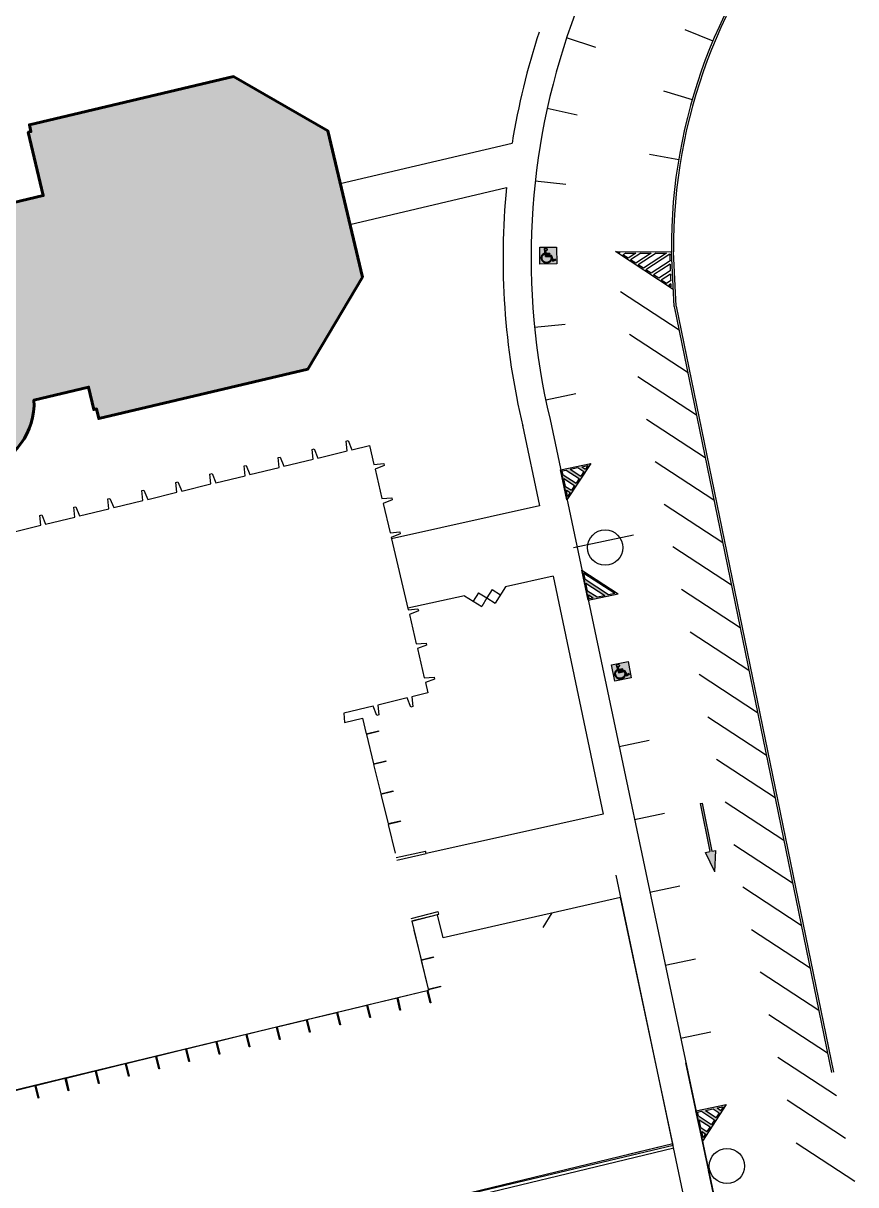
# Model space of a CAD drawing. Header units: millimetres. Extents: x 34038 to 35840, y 10511 to 10922.
# Drawn here: x 34108 to 34167.5, y 10673.6 to 10756.5 of the extents above; entities that cross this region are included whole.
import ezdxf

# ---------------------------------------------------------------- set-up
doc = ezdxf.new("R2010")
doc.units = ezdxf.units.MM
for name, color, linetype in [('_0', 7, 'Continuous'), ('MANTER', 150, 'Continuous'), ('PINTURA BRANCA', 7, 'Continuous'), ('piso2', 2, 'Continuous'), ('VAGAS - ACRESC', 6, 'Continuous')]:
    doc.layers.add(name, color=color, linetype=linetype)
doc.layers.add('PROJEÇÃO DAS EDIFICAÇÕES', color=4, linetype='Continuous', lineweight=60)

# ---------------------------------------------------------------- blocks, each defined once
blk = doc.blocks.new('12')
at = {"layer": 'PINTURA BRANCA'}
h = blk.add_hatch(color=256, dxfattribs=at)
h.paths.add_polyline_path([(709.5063524391578, 866.5878076270078), (709.3348524387259, 866.3245246753548), (709.2430694875048, 866.7593076274395)], flags=16)
h.paths.add_polyline_path([(709.1846487430099, 867.0360512210649), (709.615513863723, 866.7553897960679), (709.8338367128534, 867.0905541341882), (709.06780725402, 867.5895384083154)], flags=16)
h.paths.add_polyline_path([(710.3346837331574, 868.4351293180409), (710.5979666848099, 868.2636293176096), (710.7694666852412, 868.5269122692622)], flags=16)
h.paths.add_polyline_path([(710.0579401395316, 868.3767085735461), (710.4888052602445, 868.0960471485492), (710.2704824111141, 867.760882810429), (709.5044529522806, 868.259867084556)], flags=16)
h.paths.add_polyline_path([(710.985027265608, 868.6746211296579), (709.2868740274193, 866.0676543903937), (708.8324672768815, 868.2202143791201)])
h.paths.add_polyline_path([(709.009386509525, 867.8662820019409), (709.9429981374185, 867.2581363032485), (710.161320986549, 867.5933006413688), (709.2277093586556, 868.2014463400611), (708.95096576503, 868.1430255955661)], flags=16)
for p, q in [((708.8324672768815, 868.2202143791201), (710.985027265608, 868.6746211296579)), ((710.985027265608, 868.6746211296579), (709.2868740274193, 866.0676543903937)), ((709.5044529522806, 868.259867084556), (710.0579401395314, 868.3767085735461)), ((710.0579401395316, 868.3767085735461), (710.4888052602445, 868.0960471485495)), ((710.334683733157, 868.435129318041), (710.7694666852412, 868.5269122692622)), ((710.3346837331574, 868.4351293180409), (710.5979666848096, 868.2636293176097)), ((710.7694666852414, 868.5269122692623), (710.5979666848099, 868.2636293176096)), ((709.2868740274193, 866.0676543903937), (708.8324672768815, 868.2202143791201)), ((708.9509657650299, 868.1430255955661), (709.2277093586556, 868.2014463400611)), ((709.0093865095249, 867.866282001941), (708.95096576503, 868.1430255955661)), ((709.009386509525, 867.8662820019409), (709.9429981374186, 867.2581363032484)), ((709.1846487430099, 867.036051221065), (709.06780725402, 867.5895384083154)), ((709.0678072540201, 867.5895384083155), (709.8338367128534, 867.0905541341882)), ((709.2277093586556, 868.2014463400611), (710.161320986549, 867.5933006413688)), ((709.5044529522808, 868.259867084556), (710.2704824111141, 867.760882810429)), ((710.161320986549, 867.5933006413688), (709.9429981374185, 867.2581363032485)), ((710.4888052602445, 868.0960471485492), (710.2704824111141, 867.760882810429)), ((709.1846487430099, 867.0360512210649), (709.6155138637231, 866.7553897960678)), ((709.3348524387259, 866.3245246753548), (709.2430694875046, 866.7593076274396)), ((709.2430694875048, 866.7593076274395), (709.5063524391579, 866.5878076270076)), ((709.8338367128533, 867.0905541341882), (709.615513863723, 866.7553897960679)), ((709.5063524391578, 866.5878076270078), (709.3348524387258, 866.3245246753545))]:
    blk.add_line(p, q, dxfattribs=at)
blk = doc.blocks.new('23')
at = {"layer": 'PINTURA BRANCA'}
h = blk.add_hatch(color=256, dxfattribs=at)
h.paths.add_polyline_path([(730.6076939854345, 869.1150008335792), (732.0219075478075, 867.7007872712065), (732.4662726291971, 867.7007872712063), (730.6076939854346, 869.5593659149688)], flags=16)
h.paths.add_polyline_path([(730.6076939854346, 868.8321581211051), (731.7390648353331, 867.7007872712065), (731.1733794103835, 867.7007872712064), (730.6076939854344, 868.266472696156)], flags=16)
h.paths.add_polyline_path([(730.6076939854345, 867.9836299836813), (730.890536697909, 867.7007872712064), (730.6076939854345, 867.7007872712064)], flags=16)
h.paths.add_polyline_path([(730.5076939854343, 869.8007872712063), (732.7076939854344, 867.6007872712063), (730.5076939854343, 867.6007872712063)])
edge = h.paths.add_edge_path(flags=0)
edge.add_line((730.6076939854346, 869.2257857028338), (730.6076939854346, 869.5593659149688))
for p, q in [((730.5076939854343, 867.6007872712063), (730.5076939854343, 869.8007872712063)), ((730.5076939854343, 869.8007872712063), (732.7076939854344, 867.6007872712063)), ((730.6076939854344, 869.1150008335793), (730.6076939854346, 869.5593659149688)), ((730.6076939854346, 869.2257857028338), (730.6076939854346, 869.5593659149688)), ((730.6076939854345, 869.5593659149688), (732.4662726291971, 867.7007872712063)), ((730.6076939854345, 869.1150008335792), (732.0219075478074, 867.7007872712065)), ((730.6076939854344, 868.266472696156), (730.6076939854344, 868.8321581211051)), ((730.6076939854346, 868.8321581211051), (731.739064835333, 867.7007872712065)), ((730.5076939854343, 867.6007872712063), (732.7076939854344, 867.6007872712063)), ((730.6076939854345, 868.2664726961561), (731.1733794103835, 867.7007872712064)), ((730.6076939854345, 867.7007872712064), (730.6076939854344, 867.9836299836813)), ((730.6076939854345, 867.9836299836813), (730.8905366979089, 867.7007872712065)), ((730.6076939854345, 867.7007872712064), (730.890536697909, 867.7007872712064)), ((731.1733794103836, 867.7007872712064), (731.7390648353331, 867.7007872712065)), ((732.0219075478075, 867.7007872712065), (732.4662726291971, 867.7007872712064))]:
    blk.add_line(p, q, dxfattribs=at)
blk = doc.blocks.new('A$C51C17A21')
at = {"layer": 'PINTURA BRANCA'}
h = blk.add_hatch(color=152, dxfattribs=at)
h.paths.add_polyline_path([(9.180785392288044, 9.163803444595828), (0, 9.163803444595828), (0, 0), (9.180785392288044, 0)])
edge = h.paths.add_edge_path(flags=16)
edge.add_line((5.422054313698709, 5.759658274507842), (5.421210884993229, 5.279695285018647))
edge.add_line((5.421210884993229, 5.279695285018647), (3.371216165724718, 5.269816209399892))
edge.add_line((3.371216165724718, 5.269816209399892), (3.434992290459149, 4.612271246112527))
edge.add_line((3.434992290459149, 4.612271246112527), (6.32046581006648, 4.612235962520231))
edge.add_line((6.32046581006648, 4.612235962520231), (7.291269149901154, 2.146054230700997))
edge.add_line((7.291269149901154, 2.146054230700997), (8.265835677223322, 2.561483206763683))
edge.add_line((8.265835677223322, 2.561483206763683), (8.460630145193818, 2.108830044385854))
edge.add_line((8.460630145193818, 2.108830044385854), (7.028143119715196, 1.500893807131092))
edge.add_line((7.028143119715196, 1.500893807131092), (5.990097561407993, 4.122711449713847))
edge.add_line((5.990097561407993, 4.122711449713847), (3.009950167172747, 4.122993718423118))
edge.add_line((3.009950167172747, 4.122993718423118), (2.53974979408008, 8.155413962825719))
edge.add_arc((3.205961485207808, 8.053055018452483), 0.6740292062577634, 90.86110328032771, 171.2651935622226, ccw=False)
edge.add_line((3.195831822675927, 8.727008103485446), (3.431625227975701, 8.7240795656013))
edge.add_arc((3.423146651183856, 8.04142065083306), 0.682711564408401, 6.993114099470688, 89.28842694358462, ccw=False)
edge.add_line((4.100779381530401, 8.124540822512813), (4.101967756527984, 8.066675736668572))
edge.add_arc((3.374478854861763, 8.051735300494556), 0.7276423013270964, -109.66773350404361, 1.1765177688022277, ccw=False)
edge.add_line((3.129579916691682, 7.366543481538997), (3.311797415962019, 5.77027863477781))
edge.add_line((3.311797415962019, 5.77027863477781), (5.422054313698709, 5.759658274507842))
edge = h.paths.add_edge_path(flags=16)
edge.add_line((6.140327967041799, 2.954754088966752), (6.398734448690789, 2.329909958291523))
edge.add_arc((3.545799992762909, 3.567409587629868), 3.109765319510951, 302.00990588515776, 336.5505467284719, ccw=False)
edge.add_arc((3.613911364152955, 3.383162574035737), 2.917701294968827, 162.5317855962321, 302.793607434027, ccw=False)
edge.add_arc((3.412492398476161, 3.34164600982001), 2.739861174484087, 108.78632825692031, 160.438804791383, ccw=False)
edge.add_line((2.530148055141808, 5.935544179608314), (2.580854924532105, 5.481713625966677))
edge.add_arc((3.412492398461723, 3.341646009805345), 2.295976979367712, 111.2362938310106, 160.2370488798236)
edge.add_arc((3.613911364156479, 3.383162574032781), 2.473817099848291, 162.720137507934, 302.8637260381623)
edge.add_arc((3.545799992762568, 3.567409587629754), 2.665881124386374, 301.9444794714997, 346.7139074411326)
h = blk.add_hatch(color=256, dxfattribs=at)
edge = h.paths.add_edge_path()
edge.add_arc((3.374478854861763, 8.051735300494556), 0.7276423013270057, 250.3322664959564, 361.1765177688022)
edge.add_line((4.101967756527984, 8.066675736668572), (4.100779381530401, 8.124540822512813))
edge.add_arc((3.423146651183856, 8.04142065083306), 0.6827115644084146, 6.993114099470686, 89.28842694358454)
edge.add_line((3.431625227975701, 8.7240795656013), (3.195831822675927, 8.727008103485446))
edge.add_arc((3.205961485207808, 8.053055018452483), 0.674029206257754, 90.86110328032767, 171.2651935622226)
edge.add_line((2.53974979408008, 8.155413962825719), (3.009950167172747, 4.122993718423118))
edge.add_line((3.009950167172747, 4.122993718423118), (5.990097561407993, 4.122711449713847))
edge.add_line((5.990097561407993, 4.122711449713847), (7.028143119715196, 1.500893807131092))
edge.add_line((7.028143119715196, 1.500893807131092), (8.460630145193818, 2.108830044385854))
edge.add_line((8.460630145193818, 2.108830044385854), (8.265835677223322, 2.561483206763683))
edge.add_line((8.265835677223322, 2.561483206763683), (7.291269149901154, 2.146054230700997))
edge.add_line((7.291269149901154, 2.146054230700997), (6.32046581006648, 4.612235962520231))
edge.add_line((6.32046581006648, 4.612235962520231), (3.434992290459149, 4.612271246112527))
edge.add_line((3.434992290459149, 4.612271246112527), (3.371216165724718, 5.269816209399892))
edge.add_line((3.371216165724718, 5.269816209399892), (5.421279214686706, 5.279695614304501))
edge.add_line((5.421279214686706, 5.279695614304501), (5.422054313698709, 5.759658274507842))
edge.add_line((5.422054313698709, 5.759658274507842), (3.311797415962019, 5.77027863477781))
edge.add_line((3.311797415962019, 5.77027863477781), (3.129579916691682, 7.366543481538997))
edge = h.paths.add_edge_path()
edge.add_arc((3.412492398461723, 3.341646009805345), 2.295976979367714, 111.23629383101061, 160.2370488798236, ccw=False)
edge.add_line((2.580854924532105, 5.481713625966677), (2.530148055141808, 5.935544179608314))
edge.add_arc((3.412492398476161, 3.34164600982001), 2.739861174484073, 108.7863282569202, 160.438804791383)
edge.add_arc((3.613911364152841, 3.383162574035737), 2.917701294968806, 162.5317855962315, 302.7936074340288)
edge.add_arc((3.545799992762795, 3.567409587629868), 3.109765319511033, 302.0099058851595, 336.5505467284727)
edge.add_line((6.398734448690789, 2.329909958291523), (6.140327967041799, 2.954754088966752))
edge.add_arc((3.545799992762568, 3.567409587629868), 2.66588112438639, 301.9444794714964, 346.71390744113023, ccw=False)
edge.add_arc((3.613911364156479, 3.383162574032781), 2.473817099848283, 162.720137507934, 302.8637260381601, ccw=False)
blk.add_lwpolyline([(9.180785392288044, 0), (0, 0), (0, 9.163803444595828), (9.180785392288044, 9.163803444595828)], close=True, dxfattribs=at)
blk.add_lwpolyline([(8.460630145193818, 2.108830044385854), (7.028143119715196, 1.500893807131092), (5.990097561407993, 4.122711449713847), (3.009950167172747, 4.122993718423118), (2.53974979408008, 8.155413962825719, -0.5271040350187159), (3.195831822675927, 8.727008103485446), (3.431625227975701, 8.7240795656013, -0.3753540589992009), (4.100779381530401, 8.124540822512813), (4.101967756527984, 8.066675736668572, -0.5252580657301573), (3.129579916691682, 7.366543481538997), (3.311797415962019, 5.77027863477781), (5.422071464680243, 5.770278634777924), (5.421279214686706, 5.279695614304501), (3.371216165724718, 5.269816209399892), (3.434992290459149, 4.612271246112527), (6.32046581006648, 4.612235962520231), (7.291269149901154, 2.146054230700997), (8.265835677223322, 2.561483206763683)], format="xyb", close=True, dxfattribs=at)
at = {"layer": 'PINTURA BRANCA', "color": 250}
for points in [[(3.129579916691682, 7.366543481538997, 0.5252580657301571), (4.101967756527984, 8.066675736668572), (4.100779381530401, 8.124540822512813, 0.3753540589992009), (3.431625227975701, 8.7240795656013), (3.195831822675927, 8.727008103485446, 0.3659682706623709), (2.53974979408008, 8.155413962825719), (3.009950167172747, 4.122993718423118), (5.990097561407993, 4.122711449713847), (7.028143119715196, 1.500893807131092), (8.460630145193818, 2.108830044385854), (8.265835677223322, 2.561483206763683), (7.291269149901154, 2.146054230700997), (6.32046581006648, 4.612235962520231), (3.434992290459149, 4.612271246112527), (3.371216165724718, 5.269816209399892), (5.421279214686706, 5.279695614304501), (5.422071464680243, 5.770278634777924), (3.311797415962019, 5.77027863477781)], [(1.251749361771317, 4.11798344879719, -0.2171247333798054), (2.580854924532105, 5.481713625966677), (2.530148055141808, 5.935544179608314, 0.2292715696475673), (0.8307638776268504, 4.258988421397362, 0.7019114297085347), (5.194180469797061, 0.9304639785272002, 0.1518635365455348), (6.398734448690789, 2.329909958291523), (6.140327967041799, 2.954754088966752, -0.1978667100968566), (4.956310346832424, 1.305246306515642, -0.7011416496897603)]]:
    blk.add_lwpolyline(points, format="xyb", close=True, dxfattribs=at)
at = {"layer": 'PINTURA BRANCA'}
for points in [[(6.398734448690789, 2.329909958291523, -0.1518635365455338), (5.194180469797061, 0.9304639785272002, -0.7019114297085285), (0.8307638776268504, 4.258988421397362, -0.229271569647566), (2.530148055141808, 5.935544179608314)], [(6.140327967041799, 2.954754088966752, -0.1978667100968593), (4.956310346832424, 1.305246306515642, -0.701141649689756), (1.251749361771317, 4.11798344879719, -0.2171247333798052), (2.580854924532105, 5.481713625966677, 0.04686792952544745)]]:
    blk.add_lwpolyline(points, format="xyb", dxfattribs=at)
for points in [[(2.580854924532105, 5.481713625966677), (2.530148055141808, 5.935544179608428)], [(6.140327967041799, 2.954754088966752), (6.398734448690789, 2.329909958291637)]]:
    blk.add_lwpolyline(points, dxfattribs=at)

msp = doc.modelspace()

# ---------------------------------------------------------------- hatches: boundary and pattern name
msp.add_hatch(color=256).paths.add_polyline_path([(34157.41721816933, 10695.92478052553), (34156.75858361607, 10697.32364632511), (34157.0528940985, 10697.38179561516), (34156.37448571464, 10700.81541791015), (34156.52164095585, 10700.84449255518), (34157.20004933971, 10697.41087026018), (34157.49435982214, 10697.46901955022)])
at = {"layer": 'MANTER'}
h = msp.add_hatch(color=170, dxfattribs=at)
h.dxf.hatch_style = 1
h.paths.add_polyline_path([(34132.25826076658, 10738.39322167993), (34129.7911070709, 10748.83370427497), (34123.04434488488, 10752.71460337156), (34108.48352956137, 10749.27378835282), (34108.59851594804, 10748.78718981993), (34108.4038765354, 10748.74119526539), (34109.47324992862, 10744.21582892156), (34107.28355653535, 10743.69839018265), (34105.28279341364, 10752.16520463265), (34105.088154001, 10752.11921007813), (34105.03066080782, 10752.36250934391), (34094.45200873094, 10749.86270530434), (34094.50950192413, 10749.61940603851), (34094.33480019576, 10749.57812288796), (34096.35856059581, 10741.01398873189), (34094.20732134319, 10740.50563695561), (34092.4250323545, 10748.04791419533), (34092.23039294186, 10748.00191964078), (34092.17289974867, 10748.24521890658), (34082.63556852941, 10745.9914857338), (34082.6930617226, 10745.748186468), (34077.55458122893, 10744.53393022797), (34077.80065209576, 10743.49260937036), (34072.15610912926, 10742.1587672885), (34077.12947823866, 10721.11250101103), (34082.77402120517, 10722.44634309284), (34083.02009207199, 10721.40502223522), (34088.15857256566, 10722.61927847521), (34088.21606575883, 10722.37597920942), (34097.75339697825, 10724.62971238216), (34097.69590378506, 10724.87301164795), (34097.89054319765, 10724.91900620249), (34097.4154415228, 10726.9295379241), (34099.63900141094, 10727.45497953521, 0.3663520705282909), (34105.18688702823, 10724.71731079736, 0.3596282915412333), (34108.81177871929, 10729.6225662564), (34112.70436738554, 10730.54241018374), (34113.08382246055, 10728.93663502948), (34113.2784618732, 10728.98262958403), (34113.43944281411, 10728.30139163979), (34128.37072184256, 10731.82974963479)])

# ---------------------------------------------------------------- linework, layer by layer
for p, q in [((34155.28645825567, 10756.07107411603), (34157.2792261975, 10755.25831515813)), ((34153.75882404471, 10751.70357361884), (34155.80712008796, 10751.07417490471)), ((34130.67974520459, 10745.07328007605), (34142.94971893905, 10747.97275438377)), ((34152.74665827668, 10747.18562257708), (34154.83870900797, 10746.80382571956)), ((34131.36966352279, 10742.15368888648), (34142.54011151838, 10744.79333813675)), ((34150.31968936262, 10740.21476218928), (34154.31580923854, 10740.20584220842)), ((34151.05373584156, 10740.11312343061), (34151.78160011119, 10740.11149872075)), ((34152.145532246, 10740.11068636582), (34152.87339651561, 10740.10906165597)), ((34153.23732865043, 10740.10824930104), (34153.96519292005, 10740.10662459118)), ((34154.51266235251, 10736.3037107576), (34154.31580923854, 10740.20584220842)), ((34154.66189549992, 10736.32269289909), (34154.46561873017, 10740.21339973571)), ((34154.51266235251, 10736.3037107576), (34165.75155298879, 10681.60040679804)), ((34154.66189549992, 10736.32269289909), (34165.89848402842, 10681.63059404023)), ((34145.65301024244, 10728.22849959443), (34165.04762768227, 10636.35469391654)), ((34143.69613752542, 10727.81540254848), (34144.91173384024, 10722.05702861009)), ((34144.91173384024, 10722.05702861009), (34134.33301936557, 10719.72078034036)), ((34145.868058661, 10717.04315033233), (34142.4712655228, 10716.29298809752)), ((34145.868058661, 10717.04315033233), (34149.45676430673, 10700.04389179917)), ((34139.54130966449, 10715.6459241919), (34135.50553532722, 10714.75464663308)), ((34139.54130966449, 10715.6459241919), (34140.77552171441, 10714.88646444586)), ((34142.4712655228, 10716.29298809752), (34141.74832039268, 10715.11811662385)), ((34156.37448571464, 10700.81541791015), (34156.52164095585, 10700.84449255518)), ((34156.37448571464, 10700.81541791015), (34157.0528940985, 10697.38179561516)), ((34156.52164095585, 10700.84449255518), (34157.20004933971, 10697.41087026018)), ((34156.75858361607, 10697.32364632511), (34157.0528940985, 10697.38179561516)), ((34157.20004933971, 10697.41087026018), (34157.49435982214, 10697.46901955022)), ((34157.41721816933, 10695.92478052553), (34157.49435982214, 10697.46901955022)), ((34157.41721816933, 10695.92478052553), (34156.75858361607, 10697.32364632511)), ((34158.11015525762, 10659.05384009691), (34150.37666898334, 10695.68641616106)), ((34154.4247351836, 10676.51035837388), (34127.18486425492, 10669.93881239576)), ((34154.48690141021, 10676.2167492245), (34127.25522004198, 10669.64717895593)), ((34154.42490887193, 10676.51040027572), (34151.24990252517, 10675.74443848966))]:
    msp.add_line(p, q)
at = {"color": 0}
msp.add_line((34131.4739325664, 10741.85384440517), (34131.44401726199, 10741.85278762613), dxfattribs=at)
at = {"color": 9}
for p, q in [((34140.54386953644, 10715.85926312413), (34140.17329628629, 10715.257037696)), ((34140.54386953644, 10715.85926312413), (34141.14609496456, 10715.48868987399)), ((34141.5166682147, 10716.09091530211), (34141.14609496456, 10715.48868987399)), ((34141.5166682147, 10716.09091530211), (34142.11889364282, 10715.72034205197)), ((34141.14609496456, 10715.48868987399), (34140.77552171441, 10714.88646444586)), ((34141.14609496456, 10715.48868987399), (34141.74832039268, 10715.11811662385)), ((34145.79221902223, 10693.00617090387), (34145.1452109646, 10691.9547061682))]:
    msp.add_line(p, q, dxfattribs=at)
at = {"color": 1}
for p, q in [((34149.45676430673, 10700.04389179917), (34143.25305669084, 10698.67383864023)), ((34143.25305669084, 10698.67383864023), (34136.80594262134, 10697.25003056547))]:
    msp.add_line(p, q, dxfattribs=at)
for centre, radius, start, end in [((34192.35233052169, 10740.9535990281), 47.76198693789699, 112.1583398979694, 161.0348416150369), ((34192.55925832671, 10740.49470540084), 38.24454000381668, 97.83635542779444, 180.4327624061171), ((34192.55925832671, 10740.49470540084), 38.09454000381668, 97.83635542779444, 180.4327624061171), ((34194.06537004396, 10739.77138000115), 49.76941500194182, 160.3886249653198, 193.4105598819981), ((34194.06537004396, 10739.77138000115), 51.76941500194182, 161.860684795108, 170.8847293847367), ((34194.06537004396, 10739.77138000115), 51.76941500194182, 174.4331956277548, 193.4105598819981), ((34191.4464186121, 10740.1229607296), 37.23070187582385, 180.1405224665245, 180.872056892652), ((34191.4464186121, 10740.1229607296), 37.23070187582385, 181.2356082615876, 181.9584393133315), ((34191.4464186121, 10740.1229607296), 37.23070187582385, 182.3177804546474, 183.0324616579718), ((34191.4464186121, 10740.1229607296), 37.23070187582385, 183.3878585433282, 183.6761496259018)]:
    msp.add_arc(centre, radius, start, end)
at = {"layer": '_0', "color": 1}
for p, q in [((34134.67160233823, 10696.97027595914), (34136.77099171942, 10697.42194370556)), ((34136.80594262134, 10697.25003056547), (34136.77099171942, 10697.42194370556)), ((34134.71880329314, 10696.77592379801), (34136.80594262134, 10697.25003056547)), ((34135.72836734752, 10692.61546961073), (34137.66989113114, 10693.09555855836)), ((34135.77637624228, 10692.42131723236), (34137.71790002591, 10692.90140618)), ((34137.71790002591, 10692.90140618), (34137.66989113114, 10693.09555855836))]:
    msp.add_line(p, q, dxfattribs=at)
at = {"layer": '_0', "color": 2}
msp.add_line((34158.89078028777, 10665.52015711094), (34155.35031896236, 10682.29159675549), dxfattribs=at)
at = {"layer": '_0'}
msp.add_lwpolyline([(34098.88464288471, 10663.18077526645), (34154.44578174051, 10676.41152805704), (34150.6787801016, 10694.10059553846), (34138.02608892184, 10691.22053661579), (34137.61664430446, 10692.87636824167), (34135.85962180953, 10692.4419017223), (34135.77637624228, 10692.42131723236), (34136.97849238082, 10687.47154725783), (34097.19939268121, 10677.86212797273), (34099.02352081243, 10670.20189593652), (34097.30987936306, 10669.7938271522), (34098.88464288471, 10663.18077526645)], dxfattribs=at)
at = {"layer": 'MANTER'}
for p, q in [((34113.45032798065, 10728.30517387469), (34128.37074228751, 10731.82977113861)), ((34108.81179916424, 10729.62258776022), (34112.70438782939, 10730.5424316873)), ((34112.70438782939, 10730.5424316873), (34113.0838429055, 10728.9366565333)), ((34113.0838429055, 10728.9366565333), (34113.27848231814, 10728.98265108785)), ((34113.27848231814, 10728.98265108785), (34113.45032798065, 10728.30517387469)), ((34131.09482504435, 10726.69045951458), (34131.2405412566, 10726.72634207689)), ((34131.1670829606, 10725.98815366122), (34131.09482504435, 10726.69045951458)), ((34131.2405412566, 10726.72634207689), (34131.50720325015, 10726.07075630563)), ((34128.66539453006, 10726.10093413773), (34128.81116027723, 10726.1363352489)), ((34128.73770198123, 10725.39814683323), (34128.66539453006, 10726.10093413773)), ((34128.81116027723, 10726.1363352489), (34129.07782227078, 10725.48074947764)), ((34129.07782227078, 10725.48074947764), (34131.1670829606, 10725.98815366122)), ((34131.50720325015, 10726.07075630563), (34132.76180963306, 10726.37545381444)), ((34132.76180963306, 10726.37545381444), (34133.08283651118, 10725.01576025587)), ((34123.80668210623, 10724.92043903061), (34123.95221563915, 10724.9567707082)), ((34123.87894002249, 10724.21813317725), (34123.80668210623, 10724.92043903061)), ((34123.95221563915, 10724.9567707082), (34124.21906031204, 10724.30073582166)), ((34124.21906031204, 10724.30073582166), (34126.30832100186, 10724.80814000524)), ((34126.23606308561, 10725.5104458586), (34126.38159661852, 10725.54677753619)), ((34126.30832100186, 10724.80814000524), (34126.23606308561, 10725.5104458586)), ((34126.38159661852, 10725.54677753619), (34126.64844129141, 10724.89074264965)), ((34126.64844129141, 10724.89074264965), (34128.73770198123, 10725.39814683323)), ((34133.08283651118, 10725.01576025587), (34133.78491460517, 10725.08351890768)), ((34133.81927178001, 10724.93750268574), (34133.16318403091, 10724.67545228643)), ((34133.78491460517, 10725.08351890768), (34133.81927178001, 10724.93750268574)), ((34121.37730112686, 10724.33043220263), (34121.52283465978, 10724.36676388021)), ((34121.44955904312, 10723.62812634926), (34121.37730112686, 10724.33043220263)), ((34121.52283465978, 10724.36676388021), (34121.78967933267, 10723.71072899367)), ((34121.78967933267, 10723.71072899367), (34123.87894002249, 10724.21813317725)), ((34133.16318403091, 10724.67545228643), (34133.65437064144, 10722.58211554038)), ((34116.51853916812, 10723.15041854665), (34116.66425538038, 10723.18630110895)), ((34116.59079708438, 10722.44811269329), (34116.51853916812, 10723.15041854665)), ((34116.66425538038, 10723.18630110895), (34116.93091737392, 10722.53071533769)), ((34118.94792014749, 10723.74042537464), (34119.09363635975, 10723.77630793694)), ((34119.02017806374, 10723.03811952128), (34118.94792014749, 10723.74042537464)), ((34119.09363635975, 10723.77630793694), (34119.3602983533, 10723.12072216568)), ((34119.3602983533, 10723.12072216568), (34121.44955904312, 10723.62812634926)), ((34114.08915818876, 10722.56041171866), (34114.23469172167, 10722.59674339625)), ((34114.16141610501, 10721.8581058653), (34114.08915818876, 10722.56041171866)), ((34114.23469172167, 10722.59674339625), (34114.50153639456, 10721.94070850971)), ((34114.50153639456, 10721.94070850971), (34116.59079708438, 10722.44811269329)), ((34116.93091737392, 10722.53071533769), (34119.02017806374, 10723.03811952128)), ((34133.65437064144, 10722.58211554038), (34134.3575195205, 10722.64997753533)), ((34134.39187669534, 10722.50396131339), (34133.7375800248, 10722.24262629529)), ((34134.3575195205, 10722.64997753533), (34134.39187669534, 10722.50396131339)), ((34111.65977720938, 10721.97040489067), (34111.80549342164, 10722.00628745298)), ((34111.73203512563, 10721.26809903731), (34111.65977720938, 10721.97040489067)), ((34111.80549342164, 10722.00628745298), (34112.07215541518, 10721.35070168172)), ((34112.07215541518, 10721.35070168172), (34114.16141610501, 10721.8581058653)), ((34133.7375800248, 10722.24262629529), (34134.23187897269, 10720.14904740435)), ((34107.21339345645, 10720.17068802574), (34109.30265414627, 10720.67809220932)), ((34109.23039623001, 10721.38039806268), (34109.37611244227, 10721.41628062499)), ((34109.30265414627, 10720.67809220932), (34109.23039623001, 10721.38039806268)), ((34109.37611244227, 10721.41628062499), (34109.64277443582, 10720.76069485373)), ((34109.64277443582, 10720.76069485373), (34111.73203512563, 10721.26809903731)), ((34134.23187897269, 10720.14904740435), (34134.93012443583, 10720.21643616298)), ((34134.96448161067, 10720.07041994104), (34134.31197601867, 10719.80980030415)), ((34134.31197601867, 10719.80980030415), (34135.53044525156, 10714.6490337759)), ((34134.93012443583, 10720.21643616298), (34134.96448161067, 10720.07041994104)), ((34135.53044525156, 10714.6490337759), (34136.22662418302, 10714.70637907199)), ((34136.26098135785, 10714.56036285005), (34135.61026010151, 10714.31098190312)), ((34135.61026010151, 10714.31098190312), (34136.10497275789, 10712.21565077024)), ((34136.22662418302, 10714.70637907199), (34136.26098135785, 10714.56036285005)), ((34136.10497275789, 10712.21565077024), (34136.79922909835, 10712.27283769964)), ((34136.83358627318, 10712.1268214777), (34136.18466236823, 10711.87812934367)), ((34136.18466236823, 10711.87812934367), (34136.67950026421, 10709.78226776457)), ((34136.79922909835, 10712.27283769964), (34136.83358627318, 10712.1268214777)), ((34136.67950026421, 10709.78226776457), (34137.37183401368, 10709.83929632729)), ((34137.37183401368, 10709.83929632729), (34137.40619118851, 10709.69328010535)), ((34137.40619118851, 10709.69328010535), (34136.75906463495, 10709.44527678421)), ((34136.75906463495, 10709.44527678421), (34136.93251186428, 10708.71064957214)), ((34135.4505591741, 10708.35073805008), (34133.36129848428, 10707.8433338665)), ((34135.70865554661, 10707.69307200613), (34135.4505591741, 10708.35073805008)), ((34136.93251186428, 10708.71064957214), (34135.79067946364, 10708.43334069448)), ((34135.79067946364, 10708.43334069448), (34135.85442129377, 10707.7284731173)), ((34133.02117819472, 10707.76073122209), (34130.9319175049, 10707.25332703851)), ((34133.27927456723, 10707.10306517814), (34133.02117819472, 10707.76073122209)), ((34133.36129848428, 10707.8433338665), (34133.4250403144, 10707.13846628931)), ((34135.85442129377, 10707.7284731173), (34135.70865554661, 10707.69307200613)), ((34130.9319175049, 10707.25332703851), (34130.99110634717, 10706.5988071454)), ((34130.99110634717, 10706.5988071454), (34132.25841351908, 10706.90658920632)), ((34132.25841351908, 10706.90658920632), (34132.52981665996, 10705.78907395582)), ((34133.4250403144, 10707.13846628931), (34133.27927456723, 10707.10306517814)), ((34132.52981665996, 10705.78907395582), (34133.40439381251, 10706.00147641389)), ((34133.41619394907, 10705.9528887943), (34132.54161679652, 10705.74048633623)), ((34132.54161679652, 10705.74048633623), (34133.04902266857, 10703.65121869396)), ((34133.40439381251, 10706.00147641389), (34133.41619394907, 10705.9528887943)), ((34133.04902266857, 10703.65121869396), (34133.92359982114, 10703.86362115204)), ((34133.9353999577, 10703.81503353245), (34133.06082280515, 10703.60263107438)), ((34133.06082280515, 10703.60263107438), (34133.5682286772, 10701.51336343212)), ((34133.92359982114, 10703.86362115204), (34133.9353999577, 10703.81503353245)), ((34133.5682286772, 10701.51336343212), (34134.44280582977, 10701.72576589019)), ((34134.45460596633, 10701.67717827061), (34133.58002881375, 10701.46477581253)), ((34134.44280582977, 10701.72576589019), (34134.45460596633, 10701.67717827061)), ((34133.58002881375, 10701.46477581253), (34134.08743468585, 10699.37550817028)), ((34134.08743468585, 10699.37550817028), (34134.9620118384, 10699.58791062835)), ((34134.97381197496, 10699.53932300876), (34134.09923482241, 10699.32692055069)), ((34134.09923482241, 10699.32692055069), (34134.60074062621, 10697.26194671822)), ((34134.9620118384, 10699.58791062835), (34134.97381197496, 10699.53932300876)), ((34135.93415605746, 10691.77154570485), (34136.44746199781, 10689.6579842528)), ((34136.44746199781, 10689.6579842528), (34137.32203915038, 10689.87038671087)), ((34137.33383928694, 10689.82179909128), (34136.45926213437, 10689.60939663321)), ((34136.45926213437, 10689.60939663321), (34136.95486786988, 10687.56871661054)), ((34137.32203915038, 10689.87038671087), (34137.33383928694, 10689.82179909128)), ((34136.88129290382, 10687.44794109824), (34134.77727085348, 10686.9369519259)), ((34137.0936953619, 10686.57336394567), (34136.88129290382, 10687.44794109824)), ((34136.978468143, 10687.47154137136), (34136.92988052341, 10687.4597412348)), ((34136.92988052341, 10687.4597412348), (34137.14228298148, 10686.58516408223)), ((34136.95486786988, 10687.56871661054), (34137.82944502245, 10687.78111906861)), ((34137.84124515901, 10687.73253144903), (34136.96666800644, 10687.52012899095)), ((34136.96666800644, 10687.52012899095), (34136.978468143, 10687.47154137136)), ((34137.82944502245, 10687.78111906861), (34137.84124515901, 10687.73253144903)), ((34134.72868323389, 10686.92515178934), (34132.62466118354, 10686.414162617)), ((34134.94108569196, 10686.05057463677), (34134.72868323389, 10686.92515178934)), ((34134.77727085348, 10686.9369519259), (34134.98967331155, 10686.06237477333)), ((34130.42346389402, 10685.87957317155), (34128.31944184367, 10685.36858399921)), ((34130.6358663521, 10685.00499601897), (34130.42346389402, 10685.87957317155)), ((34132.57607356396, 10686.40236248044), (34130.47205151361, 10685.89137330811)), ((34130.47205151361, 10685.89137330811), (34130.68445397168, 10685.01679615553)), ((34132.78847602203, 10685.52778532787), (34132.57607356396, 10686.40236248044)), ((34132.62466118354, 10686.414162617), (34132.83706364161, 10685.53958546443)), ((34134.98967331155, 10686.06237477333), (34134.94108569196, 10686.05057463677)), ((34137.14228298148, 10686.58516408223), (34137.0936953619, 10686.57336394567)), ((34128.27085422408, 10685.35678386265), (34126.16683217373, 10684.84579469031)), ((34128.48325668216, 10684.48220671007), (34128.27085422408, 10685.35678386265)), ((34128.31944184367, 10685.36858399921), (34128.53184430175, 10684.49400684663)), ((34130.68445397168, 10685.01679615553), (34130.6358663521, 10685.00499601897)), ((34132.83706364161, 10685.53958546443), (34132.78847602203, 10685.52778532787)), ((34123.96563488421, 10684.31120524485), (34121.86161283386, 10683.80021607251)), ((34124.17803734229, 10683.43662809228), (34123.96563488421, 10684.31120524485)), ((34126.11824455415, 10684.83399455375), (34124.0142225038, 10684.32300538141)), ((34124.0142225038, 10684.32300538141), (34124.22662496188, 10683.44842822884)), ((34126.33064701223, 10683.95941740117), (34126.11824455415, 10684.83399455375)), ((34126.16683217373, 10684.84579469031), (34126.37923463181, 10683.97121753774)), ((34128.53184430175, 10684.49400684663), (34128.48325668216, 10684.48220671007)), ((34121.81302521427, 10683.78841593595), (34119.70900316392, 10683.27742676361)), ((34119.70900316392, 10683.27742676361), (34119.921405622, 10682.40284961104)), ((34122.02542767235, 10682.91383878338), (34121.81302521427, 10683.78841593595)), ((34121.86161283386, 10683.80021607251), (34122.07401529194, 10682.92563891994)), ((34124.22662496188, 10683.44842822884), (34124.17803734229, 10683.43662809228)), ((34126.37923463181, 10683.97121753774), (34126.33064701223, 10683.95941740117)), ((34117.5078058744, 10682.74283731815), (34115.40378382405, 10682.23184814581)), ((34117.72020833248, 10681.86826016558), (34117.5078058744, 10682.74283731815)), ((34119.66041554434, 10683.26562662705), (34117.55639349399, 10682.75463745471)), ((34117.55639349399, 10682.75463745471), (34117.76879595207, 10681.88006030214)), ((34119.87281800242, 10682.39104947448), (34119.66041554434, 10683.26562662705)), ((34122.07401529194, 10682.92563891994), (34122.02542767235, 10682.91383878338)), ((34113.20258653453, 10681.69725870035), (34111.09856448419, 10681.18626952802)), ((34113.41498899261, 10680.82268154778), (34113.20258653453, 10681.69725870035)), ((34115.35519620447, 10682.22004800925), (34113.25117415412, 10681.70905883692)), ((34113.25117415412, 10681.70905883692), (34113.46357661219, 10680.83448168434)), ((34115.56759866254, 10681.34547085668), (34115.35519620447, 10682.22004800925)), ((34115.40378382405, 10682.23184814581), (34115.61618628213, 10681.35727099324)), ((34117.76879595207, 10681.88006030214), (34117.72020833248, 10681.86826016558)), ((34119.921405622, 10682.40284961104), (34119.87281800242, 10682.39104947448)), ((34111.0499768646, 10681.17446939146), (34108.94595481425, 10680.66348021912)), ((34111.26237932267, 10680.29989223888), (34111.0499768646, 10681.17446939146)), ((34111.09856448419, 10681.18626952802), (34111.31096694226, 10680.31169237544)), ((34113.46357661219, 10680.83448168434), (34113.41498899261, 10680.82268154778)), ((34115.61618628213, 10681.35727099324), (34115.56759866254, 10681.34547085668)), ((34108.89736719466, 10680.65168008256), (34106.79334514432, 10680.14069091022)), ((34109.10976965274, 10679.77710292998), (34108.89736719466, 10680.65168008256)), ((34108.94595481425, 10680.66348021912), (34109.15835727232, 10679.78890306654)), ((34111.31096694226, 10680.31169237544), (34111.26237932267, 10680.29989223888)), ((34109.15835727232, 10679.78890306654), (34109.10976965274, 10679.77710292998))]:
    msp.add_line(p, q, dxfattribs=at)
msp.add_lwpolyline([(34107.28355653535, 10743.69839018265), (34109.47324992755, 10744.2158289213), (34108.4038765354, 10748.74119526539), (34108.59851594804, 10748.78718981993), (34108.48352956137, 10749.27378835282), (34123.04434488488, 10752.71460337156), (34129.7911070709, 10748.83370427497), (34132.25826076658, 10738.39322167993), (34128.37072184256, 10731.82974963479), (34113.43944281411, 10728.30139163979), (34113.2784618732, 10728.98262958403), (34113.08382246055, 10728.93663502948), (34112.70436738554, 10730.54241018374), (34108.81177871929, 10729.6225662564, -0.3596282915412333), (34105.18688702823, 10724.71731079736, -0.3663520705282911)], format="xyb", dxfattribs=at)
msp.add_lwpolyline([(34128.37072184256, 10731.82974963479), (34132.25826076658, 10738.39322167993), (34129.7911070709, 10748.83370427497), (34123.04434488488, 10752.71460337156), (34108.48352956137, 10749.27378835282), (34108.59851594804, 10748.78718981993), (34108.4038765354, 10748.74119526539), (34109.47324992862, 10744.21582892156), (34107.28355653535, 10743.69839018265)], dxfattribs=at)
at = {"layer": 'PINTURA BRANCA'}
for p, q in [((34148.92620768146, 10754.78155204675), (34146.83860250083, 10755.47574554269)), ((34147.59853687241, 10749.95384820067), (34145.44952930162, 10750.42476906523)), ((34146.78565829713, 10745.01333581587), (34144.59905655232, 10745.25576685673)), ((34154.45170173001, 10737.51210597939), (34150.31968936262, 10740.21476218928)), ((34150.6564127474, 10740.11401031952), (34150.50300173543, 10740.21435300664)), ((34151.05373584156, 10740.11312343061), (34150.85582983553, 10739.98357609434)), ((34151.22114606136, 10739.7446309803), (34150.85582983553, 10739.98357609434)), ((34151.78160011119, 10740.11149872075), (34151.22114606136, 10739.7446309803)), ((34152.145532246, 10740.11068636582), (34151.40380417428, 10739.62515842329)), ((34152.87339651561, 10740.10906165597), (34151.76912040012, 10739.38621330925)), ((34153.23732865043, 10740.10824930104), (34151.95177851303, 10739.26674075223)), ((34153.96519292005, 10740.10662459118), (34152.31709473886, 10739.02779563819)), ((34154.21582871029, 10740.031649557), (34152.49975285179, 10738.90832308118)), ((34151.76912040011, 10739.38621330925), (34151.40380417428, 10739.62515842329)), ((34152.31709473886, 10739.02779563819), (34151.95177851303, 10739.26674075223)), ((34152.86506907762, 10738.66937796714), (34152.49975285179, 10738.90832308118)), ((34154.22002901891, 10739.55632149483), (34152.86506907762, 10738.66937796714)), ((34154.22437380248, 10739.32012677611), (34153.04772719054, 10738.54990541012)), ((34154.23746396467, 10738.85061792516), (34153.41304341637, 10738.31096029608)), ((34153.41304341637, 10738.31096029608), (34153.04772719053, 10738.54990541012)), ((34154.24617543395, 10738.6172815962), (34153.59570152929, 10738.19148773907)), ((34153.96101775512, 10737.95254262503), (34153.59570152929, 10738.19148773907)), ((34154.26785003654, 10738.15339203599), (34153.96101775512, 10737.95254262503)), ((34154.87003604179, 10734.60967408679), (34150.68563137126, 10737.34659892194)), ((34154.28078211502, 10737.92281847655), (34154.14367586804, 10737.83307006801)), ((34154.29232283252, 10737.73584343704), (34154.14367586804, 10737.83307006801)), ((34146.73449740741, 10735.01346668856), (34144.54552956334, 10734.79342174398)), ((34155.50692716935, 10731.56428910429), (34151.32252249883, 10734.30121393945)), ((34156.1071351212, 10728.54289776068), (34151.92273045068, 10731.27982259584)), ((34147.49678188928, 10730.06489552394), (34145.34306833328, 10729.61598805158)), ((34156.73107436496, 10725.50598431363), (34152.54666969443, 10728.24290914878)), ((34157.35501360871, 10722.46907086657), (34153.17060893818, 10725.20599570172)), ((34157.97895285246, 10719.43215741951), (34153.79454818193, 10722.16908225466)), ((34147.339855555, 10719.10352566357), (34151.61090905117, 10720.00514770929)), ((34158.60289209621, 10716.39524397245), (34154.41848742569, 10719.13216880761)), ((34159.22683133997, 10713.3583305254), (34155.04242666944, 10716.09525536055)), ((34159.85077058373, 10710.32141707834), (34155.6663659132, 10713.05834191349)), ((34160.47470982747, 10707.28450363128), (34156.29030515694, 10710.02142846643)), ((34161.09864907123, 10704.24759018422), (34156.9142444007, 10706.98451501937)), ((34150.58073229423, 10704.88549839189), (34152.73329228296, 10705.33990514243)), ((34161.72258831498, 10701.21067673716), (34157.53818364446, 10703.94760157232)), ((34162.34652755874, 10698.17376329011), (34158.16212288821, 10700.91068812526)), ((34151.67945178878, 10699.68077900781), (34153.8320117775, 10700.13518575834)), ((34162.97046680249, 10695.13684984305), (34158.78606213196, 10697.8737746782)), ((34152.77817128332, 10694.47605962372), (34154.93073127204, 10694.93046637426)), ((34163.59440604624, 10692.09993639599), (34159.41000137571, 10694.83686123114)), ((34164.21834528999, 10689.06302294893), (34160.03394061947, 10691.79994778409)), ((34153.87689077786, 10689.27134023963), (34156.02945076658, 10689.72574699017)), ((34164.84228453375, 10686.02610950188), (34160.65787986322, 10688.76303433703)), ((34165.4662237775, 10682.98919605482), (34161.28181910697, 10685.72612088997)), ((34154.9756102724, 10684.06662085555), (34157.12817026112, 10684.52102760609)), ((34166.10595171187, 10679.94195558089), (34161.92154704135, 10682.67888041604)), ((34166.75898396156, 10676.88601305401), (34162.57457929103, 10679.62293788917)), ((34167.41201621125, 10673.83007052714), (34163.22761154072, 10676.56699536229)), ((34157.42628018057, 10672.45760760107), (34156.97187343003, 10674.6101675898))]:
    msp.add_line(p, q, dxfattribs=at)
at = {"layer": 'piso2'}
for centre in [(34149.58899574361, 10719.08874485396), (34158.28215240692, 10674.93254010031)]:
    msp.add_circle(centre, 1.258413418696633, dxfattribs=at)
at = {"layer": 'PROJEÇÃO DAS EDIFICAÇÕES'}
msp.add_lwpolyline([(34107.28357698029, 10743.69841168647), (34109.47327037249, 10744.21585042512), (34108.40389698034, 10748.74121676921), (34108.59853639299, 10748.78721132375), (34108.48355000631, 10749.27380985664), (34123.04436532983, 10752.71462487538), (34129.79112751585, 10748.83372577879), (34132.25828121153, 10738.39324318375), (34128.37074228751, 10731.82977113861), (34113.43946325906, 10728.30141314361), (34113.27848231814, 10728.98265108785), (34113.0838429055, 10728.9366565333), (34112.70438783049, 10730.54243168756), (34108.81179916424, 10729.62258776022, -0.3596282915412333), (34105.18690747317, 10724.71733230118, -0.3663520705282911)], format="xyb", dxfattribs=at)
at = {"layer": 'VAGAS - ACRESC'}
msp.add_line((34156.83209100183, 10753.77078444261), (34156.82065661238, 10753.76321884131), dxfattribs=at)

# ---------------------------------------------------------------- block references
at = {"layer": 'PINTURA BRANCA', "xscale": 0.1307077715821631, "yscale": 0.1307077715821631, "zscale": 0.1307077715821631}
for p, rotation in [((34144.9365368518, 10739.3275449655), 0.635887939845323), ((34150.27771691841, 10709.55026261825), 11.00134838290243)]:
    msp.add_blockref('A$C51C17A21', p, dxfattribs=dict(at, rotation=rotation))
at = {"layer": 'PINTURA BRANCA'}
for p in [(33437.57788575192, 9856.420693750755), (33447.24186249006, 9810.641687092342)]:
    msp.add_blockref('12', p, dxfattribs=at)
at = {"layer": 'PINTURA BRANCA', "rotation": 11.92016314830312}
msp.add_blockref('23', (33612.82342928027, 9715.547043093557), dxfattribs=at)

doc.saveas('drawing.dxf')
